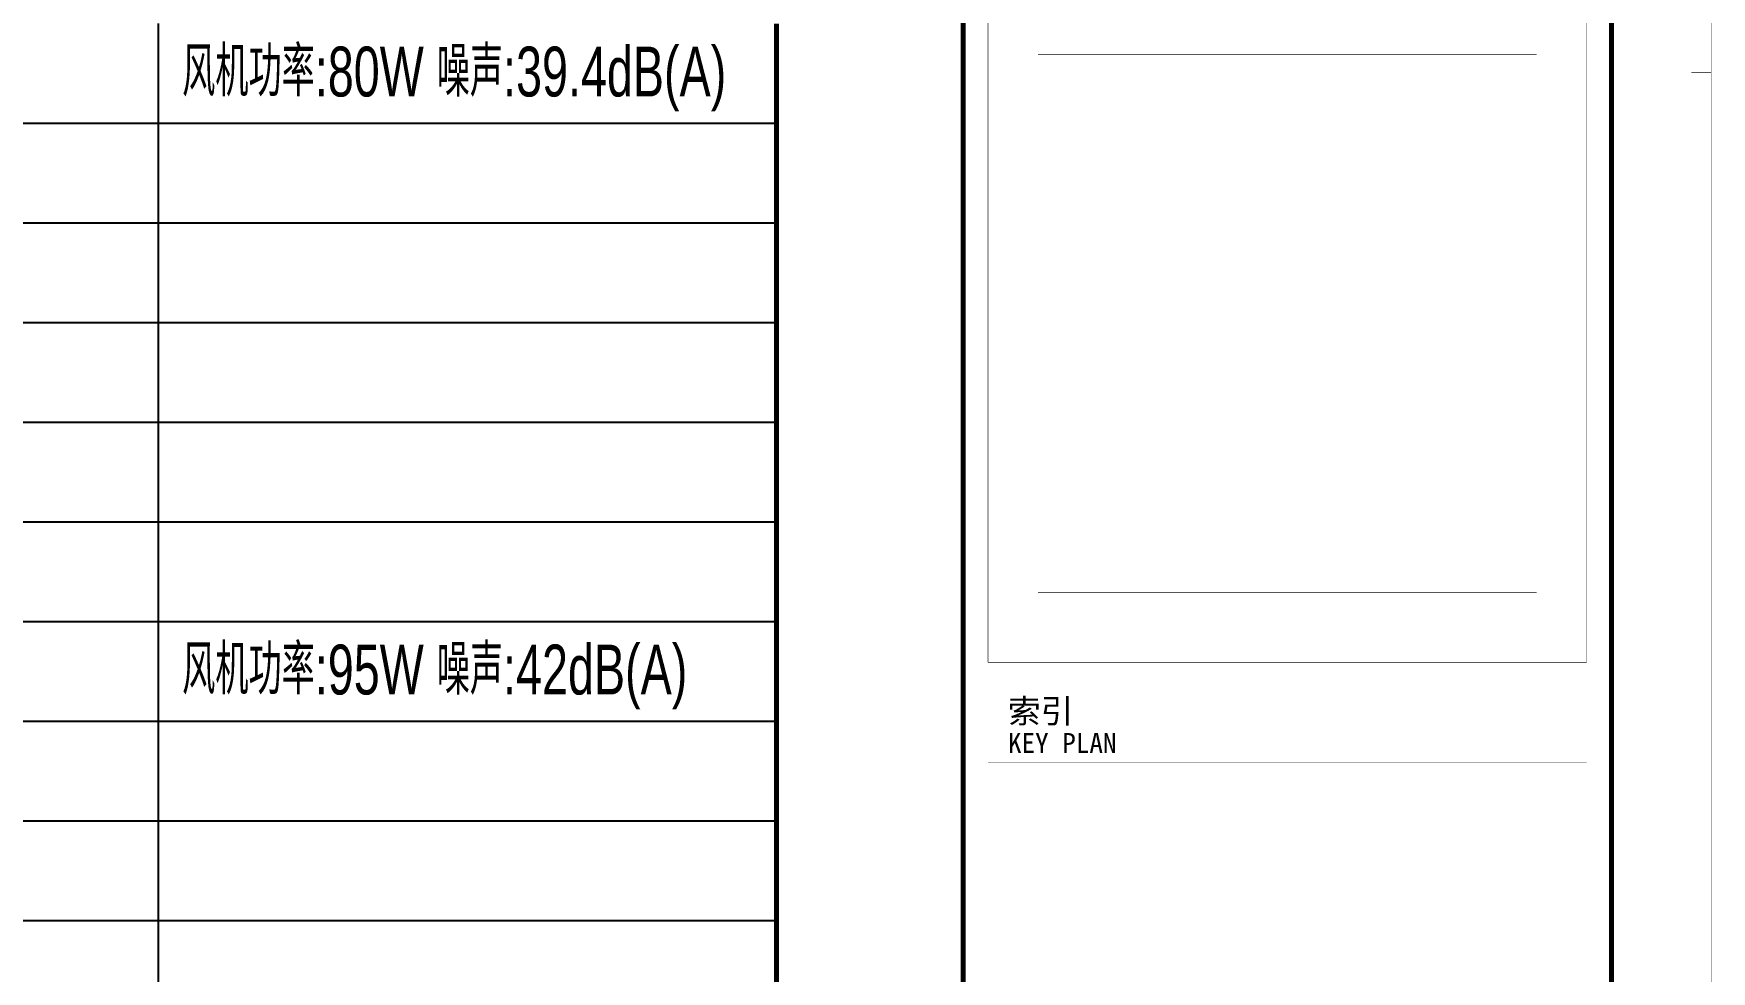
# Model space of a CAD drawing. Extents: x -777745 to 647905, y -207485 to 303235.
# Drawn here: x -370477 to -353656, y 120107 to 129517 of the extents above; entities that cross this region are included whole.
import ezdxf
from ezdxf.enums import TextEntityAlignment as Align

# ---------------------------------------------------------------- set-up
doc = ezdxf.new("R2010")
doc.units = 0
doc.header["$LTSCALE"] = 1000
doc.layers.get('0').update_dxf_attribs({"linetype": 'CONTINUOUS'})
doc.styles.get("Standard").update_dxf_attribs({"font": 'ros.shx', "width": 0.8, "bigfont": 'jd.shx'})
doc.styles.add('图签信息$0$华文细黑', font='STXIHEI.TTF', dxfattribs={"height": 10})

# ---------------------------------------------------------------- blocks, each defined once
blk = doc.blocks.new('图框-A1')
for points, const_width in [([(0, 0), (841, 0), (841, 594), (0, 594)], 0.05), ([(766, 584), (25, 584), (25, 10), (766, 10)], 0.5)]:
    blk.add_lwpolyline(points, close=True, dxfattribs=dict(const_width=const_width))
at = {"const_width": 0.05}
blk.add_lwpolyline([(841, 297), (839, 297)], dxfattribs=at)
blk = doc.blocks.new('图签信息')
at = {"const_width": 0.5}
blk.add_lwpolyline([(-65, 0), (0, 0), (0, 500.5), (-65, 500.5)], close=True, dxfattribs=at)
at = {"const_width": 0.05}
for points in [[(-62.5, 404.92), (-62.5, 227.83)], [(-62.5, 227.83), (-2.5, 227.83), (-2.5, 404.92)], [(-57.5, 288.83), (-7.5, 288.83)], [(-57.5, 234.85), (-7.5, 234.85)], [(-62.5, 227.83), (-2.5, 227.83)], [(-62.5, 217.74), (-2.5, 217.74)]]:
    blk.add_lwpolyline(points, dxfattribs=at)
at = {"style": '图签信息$0$华文细黑'}
for s, height, p in [('索引', 2.4, (-60.5, 224.14)), ('KEY PLAN', 2, (-60.5, 220.74))]:
    blk.add_text(s, height=height, dxfattribs=at).set_placement(p, align=Align.TOP_LEFT)
blk = doc.blocks.new('图签-A1')
at = {"color": 2}
blk.add_blockref('图签信息', (0, 0), dxfattribs=at)

msp = doc.modelspace()

# ---------------------------------------------------------------- linework, layer by layer
for p, q in [((-369228, 129617.7), (-369228, 123617.7)), ((-387030.7, 128617.7), (-363028, 128617.7)), ((-387030.7, 127617.7), (-363028, 127617.7)), ((-387030.7, 126617.7), (-363028, 126617.7)), ((-387030.7, 125617.7), (-363028, 125617.7)), ((-387030.7, 124617.7), (-363028, 124617.7)), ((-387030.7, 123617.7), (-363028, 123617.7)), ((-387030.7, 123617.7), (-363028, 123617.7)), ((-369228, 123617.7), (-369228, 117617.7)), ((-387030.7, 122617.7), (-363028, 122617.7)), ((-387030.7, 121617.7), (-363028, 121617.7)), ((-387030.7, 120617.7), (-363028, 120617.7))]:
    msp.add_line(p, q)
at = {"color": 1, "const_width": 50, "elevation": 0}
for points in [[(-363028, 123617.7), (-363028, 129617.7)], [(-363028, 117617.7), (-363028, 123617.7)]]:
    msp.add_lwpolyline(points, dxfattribs=at)

# ---------------------------------------------------------------- block references
at = {"xscale": 100, "yscale": 100, "zscale": 100}
for name, p in [('图框-A1', (-437758.4, 99425.3)), ('图签-A1', (-354658.4, 100425.3))]:
    msp.add_blockref(name, p, dxfattribs=at)

# ---------------------------------------------------------------- texts
at = {"width": 0.7}
for s, p in [('风机功率:80W 噪声:39.4dB(A)', (-368987.3, 128886)), ('风机功率:95W 噪声:42dB(A)', (-368987.3, 122886))]:
    msp.add_text(s, height=500, dxfattribs=at).set_placement(p)

doc.saveas('drawing.dxf')
